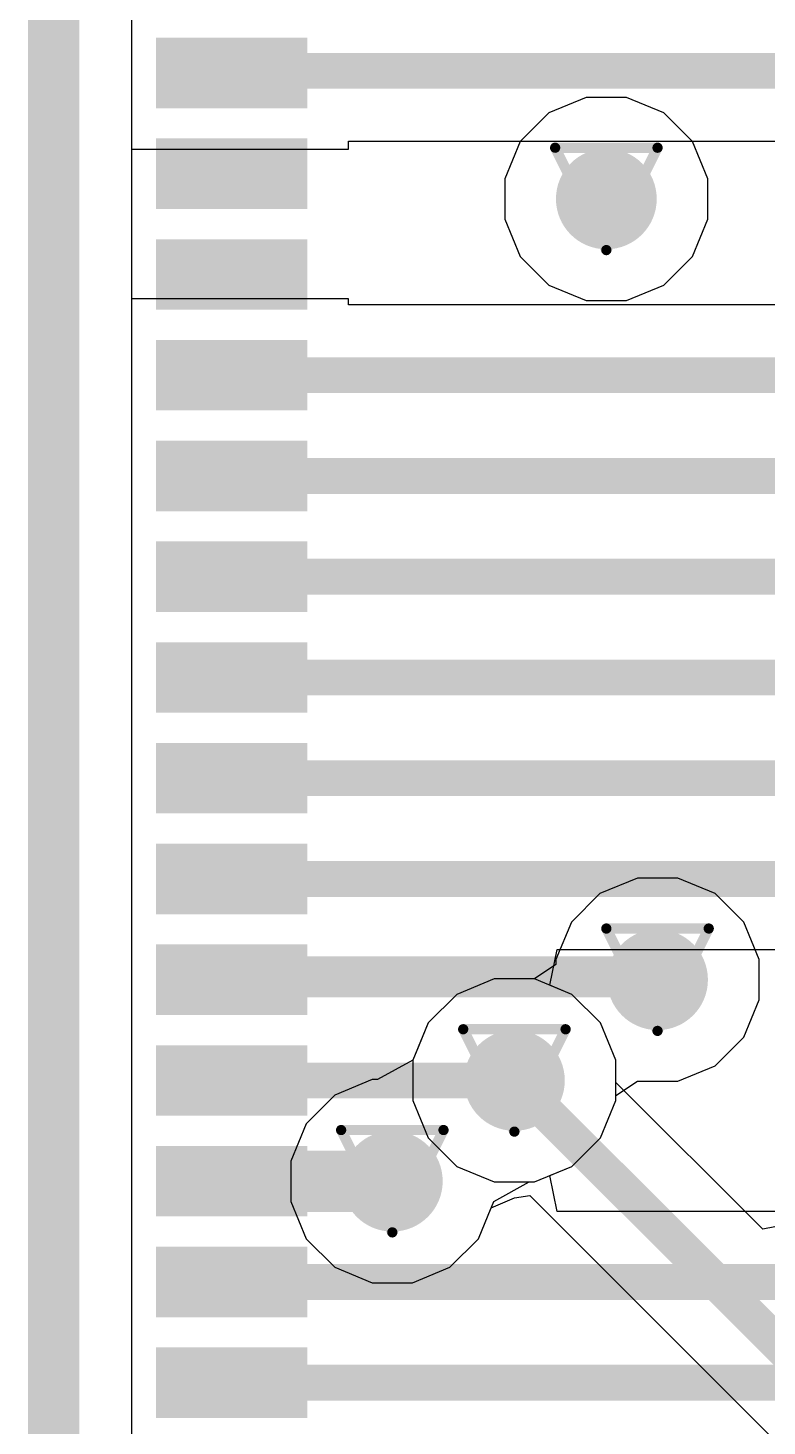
# Model space of a CAD drawing. Header units: inches. Extents: x 0 to 5359, y 0 to 5098.
# Drawn here: x -0.13 to 3.54, y 63.53 to 70.47 of the extents above; entities that cross this region are included whole.
import ezdxf

# ---------------------------------------------------------------- set-up
doc = ezdxf.new("R2010")
doc.units = ezdxf.units.IN
for name, color, linetype in [('Board Outline', 216, 'Continuous'), ('Bottom Layer', 5, 'Continuous'), ('Bottom Paste', 16, 'Continuous'), ('Bottom Solder', 6, 'Continuous'), ('Drill Drawing', 1, 'Continuous'), ('Layer 1', 16, 'Continuous'), ('Layer 2', 76, 'Continuous'), ('Top Layer', 1, 'Continuous'), ('Via Holes', 16, 'Continuous')]:
    doc.layers.add(name, color=color, linetype=linetype)

# ---------------------------------------------------------------- blocks, each defined once
blk = doc.blocks.new('FH41_40S_0_5SH_05__B_203')
at = {"layer": 'Bottom Layer'}
for points in [[(-0.3750691, -2.5624663), (-0.1250569, -2.5624663), (-0.1250569, -3.2124777), (-0.3750691, -3.2124777)], [(0.1250569, -2.5624663), (0.3750691, -2.5624663), (0.3750691, -3.2124777), (0.1250569, -3.2124777)], [(0.6249289, -2.5624663), (0.8749410999999999, -2.5624663), (0.8749410999999999, -3.2124777), (0.6249289, -3.2124777)], [(1.1250549, -2.5624663), (1.3750671, -2.5624663), (1.3750671, -3.2124777), (1.1250549, -3.2124777)], [(1.6249269, -2.5624663), (1.8749391, -2.5624663), (1.8749391, -3.2124777), (1.6249269, -3.2124777)], [(2.1250529, -2.5624663), (2.3750651, -2.5624663), (2.3750651, -3.2124777), (2.1250529, -3.2124777)], [(2.6249249, -2.5624663), (2.8749371, -2.5624663), (2.8749371, -3.2124777), (2.6249249, -3.2124777)], [(3.1250509, -2.5624663), (3.3750631, -2.5624663), (3.3750631, -3.2124777), (3.1250509, -3.2124777)], [(3.6249229, -2.5624663), (3.8749351, -2.5624663), (3.8749351, -3.2124777), (3.6249229, -3.2124777)], [(4.1250489, -2.5624663), (4.3750611, -2.5624663), (4.3750611, -3.2124777), (4.1250489, -3.2124777)], [(4.6249209, -2.5624663), (4.8749331, -2.5624663), (4.8749331, -3.2124777), (4.6249209, -3.2124777)], [(5.125046899999999, -2.5624663), (5.3750591, -2.5624663), (5.3750591, -3.2124777), (5.125046899999999, -3.2124777)], [(5.6249189, -2.5624663), (5.8749311, -2.5624663), (5.8749311, -3.2124777), (5.6249189, -3.2124777)], [(6.1250449, -2.5624663), (6.375057099999999, -2.5624663), (6.375057099999999, -3.2124777), (6.1250449, -3.2124777)]]:
    blk.add_hatch(color=5, dxfattribs=at).paths.add_polyline_path(points)
at = {"layer": 'Bottom Paste'}
for points in [[(-0.3750691, -2.5624663), (-0.1250569, -2.5624663), (-0.1250569, -3.2124777), (-0.3750691, -3.2124777)], [(0.1250569, -2.5624663), (0.3750691, -2.5624663), (0.3750691, -3.2124777), (0.1250569, -3.2124777)], [(0.6249289, -2.5624663), (0.8749410999999999, -2.5624663), (0.8749410999999999, -3.2124777), (0.6249289, -3.2124777)], [(1.1250549, -2.5624663), (1.3750671, -2.5624663), (1.3750671, -3.2124777), (1.1250549, -3.2124777)], [(1.6249269, -2.5624663), (1.8749391, -2.5624663), (1.8749391, -3.2124777), (1.6249269, -3.2124777)], [(2.1250529, -2.5624663), (2.3750651, -2.5624663), (2.3750651, -3.2124777), (2.1250529, -3.2124777)], [(2.6249249, -2.5624663), (2.8749371, -2.5624663), (2.8749371, -3.2124777), (2.6249249, -3.2124777)], [(3.1250509, -2.5624663), (3.3750631, -2.5624663), (3.3750631, -3.2124777), (3.1250509, -3.2124777)], [(3.6249229, -2.5624663), (3.8749351, -2.5624663), (3.8749351, -3.2124777), (3.6249229, -3.2124777)], [(4.1250489, -2.5624663), (4.3750611, -2.5624663), (4.3750611, -3.2124777), (4.1250489, -3.2124777)], [(4.6249209, -2.5624663), (4.8749331, -2.5624663), (4.8749331, -3.2124777), (4.6249209, -3.2124777)], [(5.125046899999999, -2.5624663), (5.3750591, -2.5624663), (5.3750591, -3.2124777), (5.125046899999999, -3.2124777)], [(5.6249189, -2.5624663), (5.8749311, -2.5624663), (5.8749311, -3.2124777), (5.6249189, -3.2124777)], [(6.1250449, -2.5624663), (6.375057099999999, -2.5624663), (6.375057099999999, -3.2124777), (6.1250449, -3.2124777)]]:
    blk.add_hatch(color=16, dxfattribs=at).paths.add_polyline_path(points)
at = {"layer": 'Bottom Solder'}
for points in [[(-0.4250817, -2.5124537), (-0.0750443, -2.5124537), (-0.0750443, -3.2624903), (-0.4250817, -3.2624903)], [(0.0750443, -2.5124537), (0.4250817, -2.5124537), (0.4250817, -3.2624903), (0.0750443, -3.2624903)], [(0.5749162999999999, -2.5124537), (0.9249537, -2.5124537), (0.9249537, -3.2624903), (0.5749162999999999, -3.2624903)], [(1.0750423, -2.5124537), (1.4250797, -2.5124537), (1.4250797, -3.2624903), (1.0750423, -3.2624903)], [(1.5749143, -2.5124537), (1.9249517, -2.5124537), (1.9249517, -3.2624903), (1.5749143, -3.2624903)], [(2.0750403, -2.5124537), (2.4250777, -2.5124537), (2.4250777, -3.2624903), (2.0750403, -3.2624903)], [(2.5749123, -2.5124537), (2.9249497, -2.5124537), (2.9249497, -3.2624903), (2.5749123, -3.2624903)], [(3.0750383, -2.5124537), (3.4250757, -2.5124537), (3.4250757, -3.2624903), (3.0750383, -3.2624903)], [(3.5749103, -2.5124537), (3.9249477, -2.5124537), (3.9249477, -3.2624903), (3.5749103, -3.2624903)], [(4.0750363, -2.5124537), (4.4250737, -2.5124537), (4.4250737, -3.2624903), (4.0750363, -3.2624903)], [(4.5749083, -2.5124537), (4.924945699999999, -2.5124537), (4.924945699999999, -3.2624903), (4.5749083, -3.2624903)], [(5.0750343, -2.5124537), (5.4250717, -2.5124537), (5.4250717, -3.2624903), (5.0750343, -3.2624903)], [(5.574906299999999, -2.5124537), (5.924943699999999, -2.5124537), (5.924943699999999, -3.2624903), (5.574906299999999, -3.2624903)], [(6.0750323, -2.5124537), (6.4250697, -2.5124537), (6.4250697, -3.2624903), (6.0750323, -3.2624903)]]:
    blk.add_hatch(color=6, dxfattribs=at).paths.add_polyline_path(points)

msp = doc.modelspace()

# ---------------------------------------------------------------- hatches: boundary and pattern name
at = {"layer": 'Bottom Layer'}
h = msp.add_hatch(color=5, dxfattribs=at)
edge = h.paths.add_edge_path()
edge.add_arc((2.74211542, 69.62489249999999), 0.2499995, 0, 360)
h = msp.add_hatch(color=5, dxfattribs=at)
edge = h.paths.add_edge_path()
edge.add_arc((2.99611542, 65.7499066), 0.2499995, 0, 360)
h = msp.add_hatch(color=5, dxfattribs=at)
edge = h.paths.add_edge_path()
edge.add_arc((2.286, 65.25003459999999), 0.2499995, 0, 360)
h = msp.add_hatch(color=5, dxfattribs=at)
edge = h.paths.add_edge_path()
edge.add_arc((1.6804005, 64.7499086), 0.2499995, 0, 360)
at = {"layer": 'Layer 1'}
h = msp.add_hatch(color=16, dxfattribs=at)
edge = h.paths.add_edge_path()
edge.add_arc((2.74211542, 69.62489249999999), 0.2499995, 0, 360)
h = msp.add_hatch(color=16, dxfattribs=at)
edge = h.paths.add_edge_path()
edge.add_arc((2.99611542, 65.7499066), 0.2499995, 0, 360)
h = msp.add_hatch(color=16, dxfattribs=at)
edge = h.paths.add_edge_path()
edge.add_arc((2.286, 65.25003459999999), 0.2499995, 0, 360)
h = msp.add_hatch(color=16, dxfattribs=at)
edge = h.paths.add_edge_path()
edge.add_arc((1.6804005, 64.7499086), 0.2499995, 0, 360)
at = {"layer": 'Layer 2'}
h = msp.add_hatch(color=76, dxfattribs=at)
edge = h.paths.add_edge_path()
edge.add_arc((2.74211542, 69.62489249999999), 0.2499995, 0, 360)
h = msp.add_hatch(color=76, dxfattribs=at)
edge = h.paths.add_edge_path()
edge.add_arc((2.99611542, 65.7499066), 0.2499995, 0, 360)
h = msp.add_hatch(color=76, dxfattribs=at)
edge = h.paths.add_edge_path()
edge.add_arc((2.286, 65.25003459999999), 0.2499995, 0, 360)
h = msp.add_hatch(color=76, dxfattribs=at)
edge = h.paths.add_edge_path()
edge.add_arc((1.6804005, 64.7499086), 0.2499995, 0, 360)
at = {"layer": 'Top Layer'}
h = msp.add_hatch(color=1, dxfattribs=at)
edge = h.paths.add_edge_path()
edge.add_arc((2.74211542, 69.62489249999999), 0.2499995, 0, 360)
h = msp.add_hatch(color=1, dxfattribs=at)
edge = h.paths.add_edge_path()
edge.add_arc((2.99611542, 65.7499066), 0.2499995, 0, 360)
h = msp.add_hatch(color=1, dxfattribs=at)
edge = h.paths.add_edge_path()
edge.add_arc((2.286, 65.25003459999999), 0.2499995, 0, 360)
h = msp.add_hatch(color=1, dxfattribs=at)
edge = h.paths.add_edge_path()
edge.add_arc((1.6804005, 64.7499086), 0.2499995, 0, 360)
at = {"layer": 'Via Holes'}
h = msp.add_hatch(color=7, dxfattribs=at)
edge = h.paths.add_edge_path()
edge.add_arc((2.74211542, 69.62489249999999), 0.1499997, 0, 360)
h = msp.add_hatch(color=7, dxfattribs=at)
edge = h.paths.add_edge_path()
edge.add_arc((2.99611542, 65.7499066), 0.1499997, 0, 360)
h = msp.add_hatch(color=7, dxfattribs=at)
edge = h.paths.add_edge_path()
edge.add_arc((2.286, 65.25003459999999), 0.1499997, 0, 360)
h = msp.add_hatch(color=7, dxfattribs=at)
edge = h.paths.add_edge_path()
edge.add_arc((1.6804005, 64.7499086), 0.1499997, 0, 360)

# ---------------------------------------------------------------- linework, layer by layer
at = {"layer": 'Board Outline'}
msp.add_lwpolyline([(-2.54e-05, -2.54e-05, 0.254, 0.254, 0), (-2.54e-05, 120.0000267, 0.254, 0.254, 0)], format="xyseb", dxfattribs=at)
at = {"layer": 'Bottom Layer'}
for p, q in [((0.38845236, 69.1289067), (0.38845236, 69.8710185)), ((0.38845236, 69.8710185), (1.46254724, 69.8710185)), ((1.46254724, 69.8710185), (1.46254724, 69.91099301999999)), ((1.46254724, 69.91099301999999), (4.577194299999999, 69.91099301999999)), ((1.46254724, 69.1289067), (0.38845236, 69.1289067)), ((1.46254724, 69.0996459), (1.46254724, 69.1289067)), ((3.99997676, 69.0996459), (1.46254724, 69.0996459)), ((2.46210582, 65.7226143), (2.49747278, 65.90041430000001)), ((2.49747278, 65.90041430000001), (4.44938404, 65.90041430000001)), ((2.57149346, 65.67730324), (2.46210582, 65.7226143)), ((2.71326864, 65.53552806), (2.57149346, 65.67730324)), ((2.7899995, 65.35028586), (2.71326864, 65.53552806)), ((2.7899995, 65.14978334), (2.7899995, 65.35028586)), ((2.71326864, 64.96454114), (2.7899995, 65.14978334)), ((2.57149346, 64.82276596), (2.71326864, 64.96454114)), ((2.46210582, 64.7774549), (2.57149346, 64.82276596)), ((2.49747278, 64.59965489999999), (2.46210582, 64.7774549)), ((3.7008562, 64.59965489999999), (2.49747278, 64.59965489999999))]:
    msp.add_line(p, q, dxfattribs=at)
for points in [[(0.88354154, 70.2500246, 0.1778, 0.1778, 0), (0.89412826, 70.26061132, 0.1778, 0.1778, 0)], [(0.89412826, 70.26061132, 0.1778, 0.1778, 0), (4.7220124, 70.26061132, 0.1778, 0.1778, 0)], [(0.88354154, 68.74990059999999, 0.1778, 0.1778, 0), (0.8836685399999998, 68.7500276, 0.1778, 0.1778, 0)], [(0.8836685399999998, 68.7500276, 0.1778, 0.1778, 0), (4.36312056, 68.7500276, 0.1778, 0.1778, 0)], [(0.88354154, 68.25002860000001, 0.1778, 0.1778, 0), (7.506926819999999, 68.25002860000001, 0.1778, 0.1778, 0)], [(0.88354154, 67.7499026, 0.1778, 0.1778, 0), (8.9522427, 67.7499026, 0.1778, 0.1778, 0)], [(0.88354154, 67.25003059999999, 0.1778, 0.1778, 0), (10.46186376, 67.25003059999999, 0.1778, 0.1778, 0)], [(0.88354154, 66.7499046, 0.1778, 0.1778, 0), (11.9727091, 66.7499046, 0.1778, 0.1778, 0)], [(0.88354154, 66.2500326, 0.1778, 0.1778, 0), (4.59420214, 66.2500326, 0.1778, 0.1778, 0)], [(0.8976436199999999, 65.76400868, 0.2032, 0.2032, 0), (2.98201334, 65.76400868, 0.2032, 0.2032, 0)], [(0.88354154, 65.25003459999999, 0.1778, 0.1778, 0), (2.286, 65.25003459999999, 0.1778, 0.1778, 0)], [(0.88354154, 64.7499086, 0.3048, 0.3048, 0), (1.6804005, 64.7499086, 0.3048, 0.3048, 0)], [(0.88354154, 64.2500366, 0.1778, 0.1778, 0), (4.064, 64.2500366, 0.1778, 0.1778, 0)], [(0.88354154, 63.74991059999999, 0.1778, 0.1778, 0), (4.53317864, 63.74991059999999, 0.1778, 0.1778, 0)]]:
    msp.add_lwpolyline(points, format="xyseb", dxfattribs=at)
for points in [[(0.8390915399999999, 70.2500246, 0.08889999999999999, 0.08889999999999999, 1), (0.92799154, 70.2500246, 0.08889999999999999, 0.08889999999999999, 1)], [(0.8496782599999999, 70.26061132, 0.08889999999999999, 0.08889999999999999, 1), (0.93857826, 70.26061132, 0.08889999999999999, 0.08889999999999999, 1)], [(0.8496782599999999, 70.26061132, 0.08889999999999999, 0.08889999999999999, 1), (0.93857826, 70.26061132, 0.08889999999999999, 0.08889999999999999, 1)], [(0.8390915399999999, 68.74990059999999, 0.08889999999999999, 0.08889999999999999, 1), (0.92799154, 68.74990059999999, 0.08889999999999999, 0.08889999999999999, 1)], [(0.8392185400000001, 68.7500276, 0.08889999999999999, 0.08889999999999999, 1), (0.9281185399999999, 68.7500276, 0.08889999999999999, 0.08889999999999999, 1)], [(0.8392185400000001, 68.7500276, 0.08889999999999999, 0.08889999999999999, 1), (0.9281185399999999, 68.7500276, 0.08889999999999999, 0.08889999999999999, 1)], [(0.8390915399999999, 68.25002860000001, 0.08889999999999999, 0.08889999999999999, 1), (0.92799154, 68.25002860000001, 0.08889999999999999, 0.08889999999999999, 1)], [(0.8390915399999999, 67.7499026, 0.08889999999999999, 0.08889999999999999, 1), (0.92799154, 67.7499026, 0.08889999999999999, 0.08889999999999999, 1)], [(0.8390915399999999, 67.25003059999999, 0.08889999999999999, 0.08889999999999999, 1), (0.92799154, 67.25003059999999, 0.08889999999999999, 0.08889999999999999, 1)], [(0.8390915399999999, 66.7499046, 0.08889999999999999, 0.08889999999999999, 1), (0.92799154, 66.7499046, 0.08889999999999999, 0.08889999999999999, 1)], [(0.8390915399999999, 66.2500326, 0.08889999999999999, 0.08889999999999999, 1), (0.92799154, 66.2500326, 0.08889999999999999, 0.08889999999999999, 1)], [(0.84684362, 65.76400868, 0.1016, 0.1016, 1), (0.9484436199999999, 65.76400868, 0.1016, 0.1016, 1)], [(2.93121334, 65.76400868, 0.1016, 0.1016, 1), (3.03281334, 65.76400868, 0.1016, 0.1016, 1)], [(0.8390915399999999, 65.25003459999999, 0.08889999999999999, 0.08889999999999999, 1), (0.92799154, 65.25003459999999, 0.08889999999999999, 0.08889999999999999, 1)], [(2.24155, 65.25003459999999, 0.08889999999999999, 0.08889999999999999, 1), (2.33045, 65.25003459999999, 0.08889999999999999, 0.08889999999999999, 1)], [(0.8073415399999999, 64.7499086, 0.1524, 0.1524, 1), (0.95974154, 64.7499086, 0.1524, 0.1524, 1)], [(1.6042005, 64.7499086, 0.1524, 0.1524, 1), (1.7566005, 64.7499086, 0.1524, 0.1524, 1)], [(0.8390915399999999, 64.2500366, 0.08889999999999999, 0.08889999999999999, 1), (0.92799154, 64.2500366, 0.08889999999999999, 0.08889999999999999, 1)], [(0.8390915399999999, 63.74991059999999, 0.08889999999999999, 0.08889999999999999, 1), (0.92799154, 63.74991059999999, 0.08889999999999999, 0.08889999999999999, 1)]]:
    msp.add_lwpolyline(points, format="xyseb", close=True, dxfattribs=at)
at = {"layer": 'Drill Drawing'}
for points in [[(2.48811542, 69.87889249999999, 0.0508, 0.0508, 0), (2.99611542, 69.87889249999999, 0.0508, 0.0508, 0)], [(2.48811542, 69.87889249999999, 0.0508, 0.0508, 0), (2.74211542, 69.3708925, 0.0508, 0.0508, 0)], [(2.74211542, 69.3708925, 0.0508, 0.0508, 0), (2.99611542, 69.87889249999999, 0.0508, 0.0508, 0)], [(2.74211542, 66.0039066, 0.0508, 0.0508, 0), (3.25011542, 66.0039066, 0.0508, 0.0508, 0)], [(2.74211542, 66.0039066, 0.0508, 0.0508, 0), (2.99611542, 65.4959066, 0.0508, 0.0508, 0)], [(2.99611542, 65.4959066, 0.0508, 0.0508, 0), (3.25011542, 66.0039066, 0.0508, 0.0508, 0)], [(2.032, 65.5040346, 0.0508, 0.0508, 0), (2.54, 65.5040346, 0.0508, 0.0508, 0)], [(2.032, 65.5040346, 0.0508, 0.0508, 0), (2.286, 64.99603459999999, 0.0508, 0.0508, 0)], [(2.286, 64.99603459999999, 0.0508, 0.0508, 0), (2.54, 65.5040346, 0.0508, 0.0508, 0)], [(1.4264005, 65.0039086, 0.0508, 0.0508, 0), (1.9344005, 65.0039086, 0.0508, 0.0508, 0)], [(1.4264005, 65.0039086, 0.0508, 0.0508, 0), (1.6804005, 64.49590859999999, 0.0508, 0.0508, 0)], [(1.6804005, 64.49590859999999, 0.0508, 0.0508, 0), (1.9344005, 65.0039086, 0.0508, 0.0508, 0)]]:
    msp.add_lwpolyline(points, format="xyseb", dxfattribs=at)
for points in [[(2.47541542, 69.87889249999999, 0.0254, 0.0254, 1), (2.50081542, 69.87889249999999, 0.0254, 0.0254, 1)], [(2.47541542, 69.87889249999999, 0.0254, 0.0254, 1), (2.50081542, 69.87889249999999, 0.0254, 0.0254, 1)], [(2.98341542, 69.87889249999999, 0.0254, 0.0254, 1), (3.00881542, 69.87889249999999, 0.0254, 0.0254, 1)], [(2.98341542, 69.87889249999999, 0.0254, 0.0254, 1), (3.00881542, 69.87889249999999, 0.0254, 0.0254, 1)], [(2.72941542, 69.3708925, 0.0254, 0.0254, 1), (2.75481542, 69.3708925, 0.0254, 0.0254, 1)], [(2.72941542, 69.3708925, 0.0254, 0.0254, 1), (2.75481542, 69.3708925, 0.0254, 0.0254, 1)], [(2.72941542, 66.0039066, 0.0254, 0.0254, 1), (2.75481542, 66.0039066, 0.0254, 0.0254, 1)], [(2.72941542, 66.0039066, 0.0254, 0.0254, 1), (2.75481542, 66.0039066, 0.0254, 0.0254, 1)], [(3.23741542, 66.0039066, 0.0254, 0.0254, 1), (3.26281542, 66.0039066, 0.0254, 0.0254, 1)], [(3.23741542, 66.0039066, 0.0254, 0.0254, 1), (3.26281542, 66.0039066, 0.0254, 0.0254, 1)], [(2.0193, 65.5040346, 0.0254, 0.0254, 1), (2.0447, 65.5040346, 0.0254, 0.0254, 1)], [(2.0193, 65.5040346, 0.0254, 0.0254, 1), (2.0447, 65.5040346, 0.0254, 0.0254, 1)], [(2.5273, 65.5040346, 0.0254, 0.0254, 1), (2.5527, 65.5040346, 0.0254, 0.0254, 1)], [(2.5273, 65.5040346, 0.0254, 0.0254, 1), (2.5527, 65.5040346, 0.0254, 0.0254, 1)], [(2.98341542, 65.4959066, 0.0254, 0.0254, 1), (3.00881542, 65.4959066, 0.0254, 0.0254, 1)], [(2.98341542, 65.4959066, 0.0254, 0.0254, 1), (3.00881542, 65.4959066, 0.0254, 0.0254, 1)], [(1.4137005, 65.0039086, 0.0254, 0.0254, 1), (1.4391005, 65.0039086, 0.0254, 0.0254, 1)], [(1.4137005, 65.0039086, 0.0254, 0.0254, 1), (1.4391005, 65.0039086, 0.0254, 0.0254, 1)], [(1.9217005, 65.0039086, 0.0254, 0.0254, 1), (1.9471005, 65.0039086, 0.0254, 0.0254, 1)], [(1.9217005, 65.0039086, 0.0254, 0.0254, 1), (1.9471005, 65.0039086, 0.0254, 0.0254, 1)], [(2.2733, 64.99603459999999, 0.0254, 0.0254, 1), (2.2987, 64.99603459999999, 0.0254, 0.0254, 1)], [(2.2733, 64.99603459999999, 0.0254, 0.0254, 1), (2.2987, 64.99603459999999, 0.0254, 0.0254, 1)], [(1.6677005, 64.49590859999999, 0.0254, 0.0254, 1), (1.6931005, 64.49590859999999, 0.0254, 0.0254, 1)], [(1.6677005, 64.49590859999999, 0.0254, 0.0254, 1), (1.6931005, 64.49590859999999, 0.0254, 0.0254, 1)]]:
    msp.add_lwpolyline(points, format="xyseb", close=True, dxfattribs=at)
at = {"layer": 'Layer 1'}
for p, q in [((0.38845236, 4.14514538), (0.38845236, 115.85494482)), ((2.18574874, 65.7540341), (2.00050654, 65.67730324)), ((2.38625126, 65.7540341), (2.18574874, 65.7540341)), ((2.57149346, 65.67730324), (2.38625126, 65.7540341)), ((2.00050654, 65.67730324), (1.85873136, 65.53552806)), ((2.71326864, 65.53552806), (2.57149346, 65.67730324)), ((1.85873136, 65.53552806), (1.81012084, 65.41817497999999)), ((2.7899995, 65.35028586), (2.71326864, 65.53552806)), ((1.81012084, 65.41817497999999), (1.78199796, 65.3502884)), ((1.78199796, 65.3502884), (1.60730438, 65.2539081)), ((2.7899995, 65.14978334), (2.7899995, 65.35028586)), ((1.58014924, 65.2539081), (1.39490704, 65.17717723999999)), ((1.60730438, 65.2539081), (1.58014924, 65.2539081)), ((1.39490704, 65.17717723999999), (1.25313186, 65.03540206)), ((2.71326864, 64.96454114), (2.7899995, 65.14978334)), ((1.25313186, 65.03540206), (1.176401, 64.85015986)), ((2.57149346, 64.82276596), (2.71326864, 64.96454114)), ((1.176401, 64.85015986), (1.176401, 64.64965733999999)), ((2.38625126, 64.74603509999999), (2.57149346, 64.82276596)), ((2.18440254, 64.6496548), (2.35909612, 64.74603509999999)), ((2.35909612, 64.74603509999999), (2.38625126, 64.74603509999999)), ((1.176401, 64.64965733999999), (1.25313186, 64.46441514)), ((2.15627966, 64.58176822), (2.18440254, 64.6496548)), ((2.10766914, 64.46441514), (2.15627966, 64.58176822)), ((1.25313186, 64.46441514), (1.39490704, 64.32263996)), ((1.96589396, 64.32263996), (2.10766914, 64.46441514)), ((1.39490704, 64.32263996), (1.58014924, 64.24590909999999)), ((1.78065176, 64.24590909999999), (1.96589396, 64.32263996)), ((1.58014924, 64.24590909999999), (1.78065176, 64.24590909999999))]:
    msp.add_line(p, q, dxfattribs=at)
at = {"layer": 'Layer 2'}
for p, q in [((0.38845236, 4.14514538), (0.38845236, 92.091129)), ((2.64186416, 70.128892), (2.45662196, 70.05216114)), ((2.84236668, 70.128892), (2.64186416, 70.128892)), ((3.02760888, 70.05216114), (2.84236668, 70.128892)), ((2.45662196, 70.05216114), (2.31484678, 69.91038596)), ((3.16938406, 69.91038596), (3.02760888, 70.05216114)), ((2.31484678, 69.91038596), (2.23811592, 69.72514376)), ((3.24611492, 69.72514376), (3.16938406, 69.91038596)), ((2.23811592, 69.72514376), (2.23811592, 69.52464124)), ((3.24611492, 69.52464124), (3.24611492, 69.72514376)), ((2.23811592, 69.52464124), (2.31484678, 69.33939904)), ((3.16938406, 69.33939904), (3.24611492, 69.52464124)), ((2.31484678, 69.33939904), (2.45662196, 69.19762386)), ((3.02760888, 69.19762386), (3.16938406, 69.33939904)), ((2.45662196, 69.19762386), (2.64186416, 69.120893)), ((2.84236668, 69.120893), (3.02760888, 69.19762386)), ((2.64186416, 69.120893), (2.84236668, 69.120893)), ((2.89586416, 66.2539061), (2.71062196, 66.17717524)), ((3.09636668, 66.2539061), (2.89586416, 66.2539061)), ((3.28160888, 66.17717524), (3.09636668, 66.2539061)), ((2.71062196, 66.17717524), (2.56884678, 66.03540005999999)), ((3.42338406, 66.03540005999999), (3.28160888, 66.17717524)), ((2.56884678, 66.03540005999999), (2.49211592, 65.85015786)), ((3.50011492, 65.85015786), (3.42338406, 66.03540005999999)), ((2.49211592, 65.85015786), (2.49211592, 65.82477055999999)), ((3.50011492, 65.64965534), (3.50011492, 65.85015786)), ((2.49211592, 65.82477055999999), (2.38624872, 65.7540341)), ((2.18574874, 65.7540341), (2.00050654, 65.67730324)), ((2.38624872, 65.7540341), (2.18574874, 65.7540341)), ((2.00050654, 65.67730324), (1.85873136, 65.53552806)), ((3.42338406, 65.46441314), (3.50011492, 65.64965534)), ((1.85873136, 65.53552806), (1.7820005, 65.35028586)), ((3.28160888, 65.32263796), (3.42338406, 65.46441314)), ((1.7820005, 65.35028586), (1.7820005, 65.14978334)), ((3.09636668, 65.2459071), (3.28160888, 65.32263796)), ((2.7899995, 65.17517063999999), (2.8958667, 65.2459071)), ((2.8958667, 65.2459071), (3.09636668, 65.2459071)), ((2.7899995, 65.14978334), (2.7899995, 65.17517063999999)), ((1.7820005, 65.14978334), (1.85873136, 64.96454114)), ((2.71326864, 64.96454114), (2.7899995, 65.14978334)), ((1.85873136, 64.96454114), (2.00050654, 64.82276596)), ((2.57149346, 64.82276596), (2.71326864, 64.96454114)), ((2.00050654, 64.82276596), (2.18574874, 64.74603509999999)), ((2.38625126, 64.74603509999999), (2.57149346, 64.82276596)), ((2.18574874, 64.74603509999999), (2.38625126, 64.74603509999999))]:
    msp.add_line(p, q, dxfattribs=at)
at = {"layer": 'Top Layer'}
for p, q in [((0.38845236, 4.14514538), (0.38845236, 115.85494482)), ((2.18574874, 65.7540341), (2.00050654, 65.67730324)), ((2.38625126, 65.7540341), (2.18574874, 65.7540341)), ((2.57149346, 65.67730324), (2.38625126, 65.7540341)), ((2.00050654, 65.67730324), (1.85873136, 65.53552806)), ((2.71326864, 65.53552806), (2.57149346, 65.67730324)), ((1.85873136, 65.53552806), (1.81012084, 65.41817497999999)), ((2.7899995, 65.35028586), (2.71326864, 65.53552806)), ((1.81012084, 65.41817497999999), (1.78199796, 65.3502884)), ((1.78199796, 65.3502884), (1.60730438, 65.2539081)), ((2.7899995, 65.2404715), (2.7899995, 65.35028586)), ((1.58014924, 65.2539081), (1.39490704, 65.17717723999999)), ((1.60730438, 65.2539081), (1.58014924, 65.2539081)), ((3.51846388, 64.51200712), (2.7899995, 65.2404715)), ((1.39490704, 65.17717723999999), (1.25313186, 65.03540206)), ((1.25313186, 65.03540206), (1.176401, 64.85015986)), ((1.176401, 64.85015986), (1.176401, 64.64965733999999)), ((2.17154252, 64.61861092), (2.28605588, 64.6666601)), ((2.28605588, 64.6666601), (2.3622, 64.6793982)), ((2.3622, 64.6793982), (4.77779842, 62.26379978)), ((1.176401, 64.64965733999999), (1.25313186, 64.46441514)), ((2.10766914, 64.46441514), (2.17154252, 64.61861092)), ((3.636733899999999, 64.5355326), (3.51846388, 64.51200712)), ((1.25313186, 64.46441514), (1.39490704, 64.32263996)), ((1.96589396, 64.32263996), (2.10766914, 64.46441514)), ((1.39490704, 64.32263996), (1.58014924, 64.24590909999999)), ((1.78065176, 64.24590909999999), (1.96589396, 64.32263996)), ((1.58014924, 64.24590909999999), (1.78065176, 64.24590909999999))]:
    msp.add_line(p, q, dxfattribs=at)
msp.add_lwpolyline([(2.286, 65.25003459999999, 0.1778, 0.1778, 0), (5.38496256, 62.15107204, 0.1778, 0.1778, 0)], format="xyseb", dxfattribs=at)
msp.add_lwpolyline([(2.24155, 65.25003459999999, 0.08889999999999999, 0.08889999999999999, 1), (2.33045, 65.25003459999999, 0.08889999999999999, 0.08889999999999999, 1)], format="xyseb", close=True, dxfattribs=at)

# ---------------------------------------------------------------- block references
at = {"rotation": 270}
msp.add_blockref('FH41_40S_0_5SH_05__B_203', (3.771013539999999, 69.9999616), dxfattribs=at)

doc.saveas('drawing.dxf')
